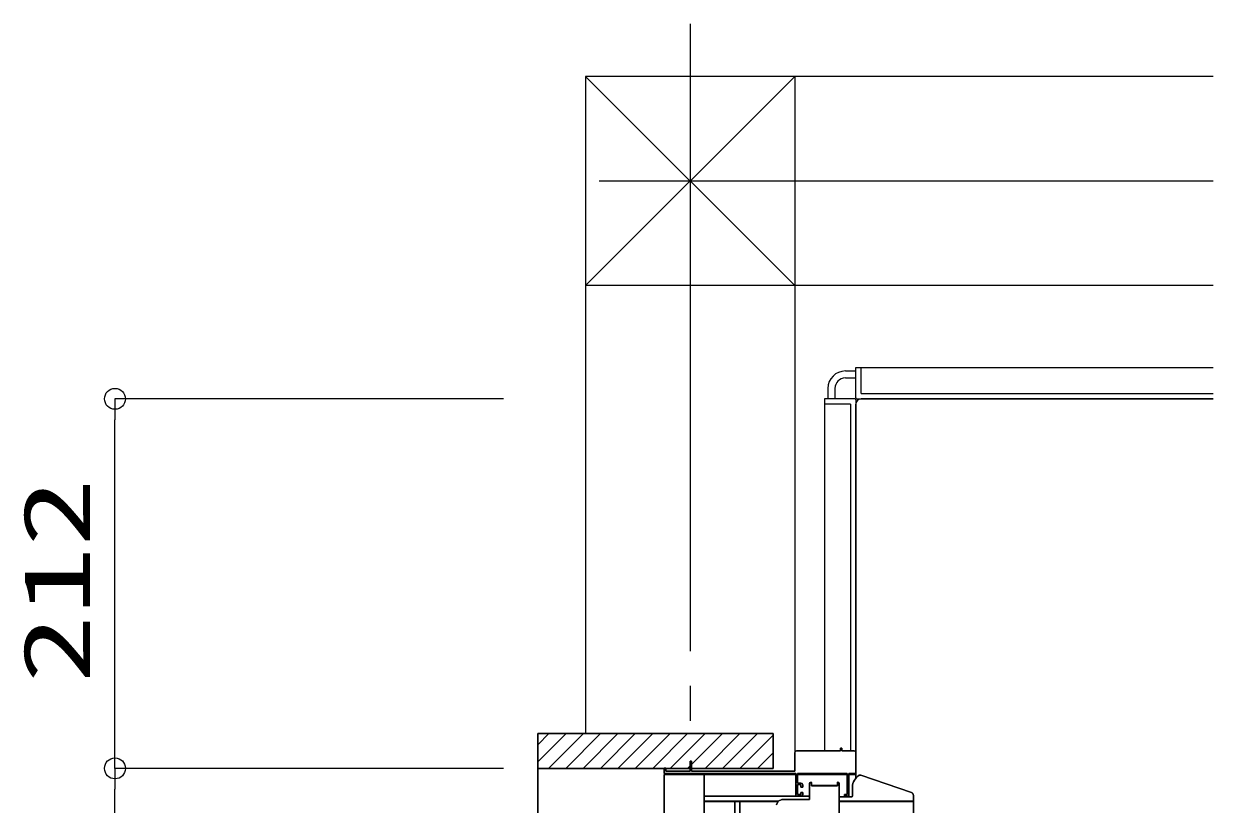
# Model space of a CAD drawing. Units: millimetres on the paper. Extents: x -305 to 305, y -152 to 152.
# Drawn here: x -258.8 to -224.68, y 60.94 to 83.33 of the extents above; entities that cross this region are included whole.
import ezdxf
from ezdxf.enums import TextEntityAlignment as Align

# ---------------------------------------------------------------- set-up
doc = ezdxf.new("R2010")
doc.units = ezdxf.units.MM
doc.linetypes.add('LONG_CHAIN', pattern=[21, 18, -1, 1, -1])
doc.layers.add('0-0_0', color=7, linetype='Continuous', lineweight=9)
doc.layers.add('0-1_VIEW0001', color=7, linetype='Continuous', lineweight=9)
doc.styles.add('ＭＳ ゴシック', font='')
doc.styles.get('ＭＳ ゴシック').set_extended_font_data('MS Gothic')

# ---------------------------------------------------------------- blocks, each defined once
blk = doc.blocks.new('_ORIGIN')
at = {"layer": '0-0_0'}
blk.add_line((0, 0), (-1, 0), dxfattribs=at)
blk.add_circle((0, 0), 0.5, dxfattribs=at)

msp = doc.modelspace()

# ---------------------------------------------------------------- linework, layer by layer
at = {"layer": '0-1_VIEW0001', "linetype": 'LONG_CHAIN'}
for p, q in [((-239.684, 83.335), (-239.684, 62.966)), ((-224.684, 78.823), (-242.292, 78.823))]:
    msp.add_line(p, q, dxfattribs=at)
at = {"layer": '0-1_VIEW0001'}
for p, q in [((-236.684, 81.823), (-242.684, 75.823)), ((-242.684, 81.823), (-242.684, 62.966)), ((-236.684, 75.823), (-242.683, 81.823)), ((-224.684, 81.823), (-242.683, 81.823)), ((-236.684, 81.823), (-236.684, 62.421)), ((-224.684, 75.823), (-242.684, 75.823)), ((-235.234, 73.371), (-234.934, 73.371)), ((-234.934, 73.471), (-224.684, 73.471)), ((-234.934, 72.596), (-234.934, 73.471)), ((-234.784, 72.721), (-234.784, 73.471)), ((-235.234, 73.171), (-234.934, 73.171)), ((-235.734, 72.872), (-235.734, 72.571)), ((-235.534, 72.872), (-235.534, 72.571)), ((-234.784, 72.721), (-224.684, 72.721)), ((-245.035, 72.572), (-256.183, 72.572)), ((-235.834, 72.571), (-235.834, 62.471)), ((-234.959, 72.571), (-235.834, 72.571)), ((-235.084, 72.421), (-235.834, 72.421)), ((-235.084, 72.421), (-235.084, 62.471)), ((-234.934, 72.546), (-234.934, 61.686)), ((-234.934, 61.686), (-234.934, 72.422)), ((-234.909, 72.571), (-224.684, 72.571)), ((-224.684, 72.571), (-234.785, 72.571)), ((-256.183, 62.567), (-256.183, 71.972)), ((-244.059, 62.871), (-244.059, 62.871)), ((-243.759, 62.946), (-243.759, 62.946)), ((-243.359, 62.851), (-243.359, 62.851)), ((-242.849, 62.866), (-242.849, 62.866)), ((-242.354, 62.866), (-242.354, 62.866)), ((-241.859, 62.866), (-241.859, 62.866)), ((-241.359, 62.866), (-241.359, 62.866)), ((-240.859, 62.866), (-240.859, 62.866)), ((-240.359, 62.866), (-240.359, 62.866)), ((-239.859, 62.866), (-239.859, 62.866)), ((-239.359, 62.866), (-239.359, 62.866)), ((-238.859, 62.866), (-238.859, 62.866)), ((-238.359, 62.866), (-238.359, 62.866)), ((-237.859, 62.866), (-237.859, 62.866)), ((-237.359, 62.866), (-237.359, 62.866)), ((-237.309, 62.866), (-237.309, 62.866)), ((-244.059, 62.671), (-244.059, 62.671)), ((-244.059, 62.471), (-244.059, 62.471)), ((-243.959, 62.746), (-243.959, 62.746)), ((-243.759, 62.451), (-243.759, 62.451)), ((-243.559, 62.651), (-243.559, 62.651)), ((-243.249, 62.466), (-243.249, 62.466)), ((-243.049, 62.666), (-243.049, 62.666)), ((-242.754, 62.466), (-242.754, 62.466)), ((-242.554, 62.666), (-242.554, 62.666)), ((-242.259, 62.466), (-242.259, 62.466)), ((-242.059, 62.666), (-242.059, 62.666)), ((-241.759, 62.466), (-241.759, 62.466)), ((-241.559, 62.666), (-241.559, 62.666)), ((-241.259, 62.466), (-241.259, 62.466)), ((-241.059, 62.666), (-241.059, 62.666)), ((-240.759, 62.466), (-240.759, 62.466)), ((-240.559, 62.666), (-240.559, 62.666)), ((-240.259, 62.466), (-240.259, 62.466)), ((-240.059, 62.666), (-240.059, 62.666)), ((-239.759, 62.466), (-239.759, 62.466)), ((-239.559, 62.666), (-239.559, 62.666)), ((-239.259, 62.466), (-239.259, 62.466)), ((-239.059, 62.666), (-239.059, 62.666)), ((-238.759, 62.466), (-238.759, 62.466)), ((-238.559, 62.666), (-238.559, 62.666)), ((-238.259, 62.466), (-238.259, 62.466)), ((-238.059, 62.666), (-238.059, 62.666)), ((-237.759, 62.466), (-237.759, 62.466)), ((-237.559, 62.666), (-237.559, 62.666)), ((-237.309, 62.666), (-237.309, 62.666)), ((-237.309, 62.466), (-237.309, 62.466)), ((-244.059, 62.271), (-244.059, 62.271)), ((-243.959, 62.251), (-243.959, 62.251)), ((-243.449, 62.266), (-243.449, 62.266)), ((-242.954, 62.266), (-242.954, 62.266)), ((-242.459, 62.266), (-242.459, 62.266)), ((-241.959, 62.266), (-241.959, 62.266)), ((-241.459, 62.266), (-241.459, 62.266)), ((-240.959, 62.266), (-240.959, 62.266)), ((-240.459, 62.266), (-240.459, 62.266)), ((-239.959, 62.266), (-239.959, 62.266)), ((-239.459, 62.266), (-239.459, 62.266)), ((-238.959, 62.266), (-238.959, 62.266)), ((-238.459, 62.266), (-238.459, 62.266)), ((-237.959, 62.266), (-237.959, 62.266)), ((-237.459, 62.266), (-237.459, 62.266)), ((-237.309, 62.266), (-237.309, 62.266)), ((-236.684, 62.391), (-236.684, 62.391)), ((-236.684, 62.191), (-236.684, 62.191)), ((-234.934, 62.386), (-234.934, 62.386)), ((-234.934, 62.186), (-234.934, 62.186)), ((-245.035, 61.967), (-256.183, 61.967)), ((-245.035, 61.967), (-256.183, 61.967)), ((-244.059, 62.071), (-244.059, 62.071)), ((-244.059, 61.871), (-244.059, 61.871)), ((-243.649, 62.066), (-243.649, 62.066)), ((-243.154, 62.066), (-243.154, 62.066)), ((-242.659, 62.066), (-242.659, 62.066)), ((-242.159, 62.066), (-242.159, 62.066)), ((-241.659, 62.066), (-241.659, 62.066)), ((-241.159, 62.066), (-241.159, 62.066)), ((-240.659, 62.066), (-240.659, 62.066)), ((-240.434, 61.921), (-240.434, 61.921)), ((-240.159, 62.066), (-240.159, 62.066)), ((-239.684, 61.991), (-239.684, 61.991)), ((-239.659, 62.066), (-239.659, 62.066)), ((-239.644, 61.991), (-239.644, 61.991)), ((-239.159, 62.066), (-239.159, 62.066)), ((-238.659, 62.066), (-238.659, 62.066)), ((-238.159, 62.066), (-238.159, 62.066)), ((-237.659, 62.066), (-237.659, 62.066)), ((-237.309, 62.066), (-237.309, 62.066)), ((-236.684, 61.991), (-236.684, 61.991)), ((-234.934, 61.986), (-234.934, 61.986)), ((-234.934, 61.786), (-234.934, 61.786)), ((-244.059, 61.671), (-244.059, 61.671)), ((-244.059, 61.471), (-244.059, 61.471)), ((-240.434, 61.696), (-240.434, 61.696)), ((-240.434, 61.496), (-240.434, 61.496)), ((-239.284, 61.701), (-239.284, 61.701)), ((-239.284, 61.501), (-239.284, 61.501)), ((-236.659, 61.671), (-236.659, 61.671)), ((-236.659, 61.471), (-236.659, 61.471)), ((-236.609, 61.646), (-236.609, 61.646)), ((-235.409, 61.486), (-235.409, 61.486)), ((-235.184, 61.721), (-235.184, 61.721)), ((-235.184, 61.521), (-235.184, 61.521)), ((-235.134, 61.671), (-235.134, 61.671)), ((-235.134, 61.471), (-235.134, 61.471)), ((-235.021, 61.521), (-235.021, 61.521)), ((-234.897, 61.721), (-234.898, 61.721)), ((-234.897, 61.721), (-234.898, 61.721)), ((-234.221, 61.574), (-234.221, 61.574)), ((-256.183, -6.228), (-256.183, 61.367)), ((-244.059, 61.271), (-244.059, 61.271)), ((-244.059, 61.071), (-244.059, 61.071)), ((-240.434, 61.296), (-240.434, 61.296)), ((-240.434, 61.096), (-240.434, 61.096)), ((-239.284, 61.301), (-239.284, 61.301)), ((-239.284, 61.101), (-239.284, 61.101)), ((-236.659, 61.271), (-236.659, 61.271)), ((-236.609, 61.316), (-236.609, 61.316)), ((-236.259, 61.371), (-236.259, 61.371)), ((-236.259, 61.171), (-236.259, 61.171)), ((-235.409, 61.286), (-235.409, 61.286)), ((-235.409, 61.086), (-235.409, 61.086)), ((-235.184, 61.321), (-235.184, 61.321)), ((-235.134, 61.271), (-235.134, 61.271)), ((-235.034, 61.271), (-235.034, 61.271)), ((-233.632, 61.374), (-233.632, 61.374)), ((-233.283, 61.121), (-233.283, 61.121)), ((-237.168, 61.021), (-237.168, 61.021)), ((-233.284, 61), (-233.284, 61))]:
    msp.add_line(p, q, dxfattribs=at)
for points in [[(-243.244, 62.966), (-244.059, 62.151), (-244.059, 62.151), (-243.244, 62.966)], [(-237.309, 62.966), (-244.059, 62.966), (-244.059, 62.966), (-237.309, 62.966)], [(-243.739, 62.966), (-244.059, 62.646), (-244.059, 62.646), (-243.739, 62.966)], [(-244.059, -7.829), (-244.059, 62.965), (-244.059, 62.965), (-244.059, -7.829)], [(-242.749, 62.966), (-243.749, 61.966), (-243.749, 61.966), (-242.749, 62.966)], [(-242.254, 62.966), (-243.254, 61.966), (-243.254, 61.966), (-242.254, 62.966)], [(-241.759, 62.966), (-242.759, 61.966), (-242.759, 61.966), (-241.759, 62.966)], [(-241.259, 62.966), (-242.259, 61.966), (-242.259, 61.966), (-241.259, 62.966)], [(-240.759, 62.966), (-241.759, 61.966), (-241.759, 61.966), (-240.759, 62.966)], [(-240.259, 62.966), (-241.259, 61.966), (-241.259, 61.966), (-240.259, 62.966)], [(-239.759, 62.966), (-240.759, 61.966), (-240.759, 61.966), (-239.759, 62.966)], [(-239.259, 62.966), (-240.259, 61.966), (-240.259, 61.966), (-239.259, 62.966)], [(-238.759, 62.966), (-239.759, 61.966), (-239.759, 61.966), (-238.759, 62.966)], [(-238.259, 62.966), (-239.259, 61.966), (-239.259, 61.966), (-238.259, 62.966)], [(-237.759, 62.966), (-238.759, 61.966), (-238.759, 61.966), (-237.759, 62.966)], [(-237.309, 62.916), (-238.259, 61.966), (-238.259, 61.966), (-237.309, 62.916)], [(-237.309, 62.966), (-237.309, 61.966), (-237.309, 61.966), (-237.309, 62.966)], [(-236.669, 62.457), (-236.684, 62.421), (-236.684, 62.421), (-236.669, 62.457)], [(-236.634, 62.471), (-236.669, 62.457), (-236.669, 62.457), (-236.634, 62.471)], [(-235.374, 62.471), (-236.634, 62.471), (-236.634, 62.471), (-235.374, 62.471)], [(-235.334, 62.546), (-235.374, 62.546), (-235.374, 62.546), (-235.334, 62.546)], [(-235.374, 62.546), (-235.374, 62.471), (-235.374, 62.471), (-235.374, 62.546)], [(-235.334, 62.471), (-235.334, 62.546), (-235.334, 62.546), (-235.334, 62.471)], [(-234.984, 62.471), (-235.334, 62.471), (-235.334, 62.471), (-234.984, 62.471)], [(-234.949, 62.457), (-234.984, 62.471), (-234.984, 62.471), (-234.949, 62.457)], [(-234.934, 62.421), (-234.949, 62.457), (-234.949, 62.457), (-234.934, 62.421)], [(-239.684, 62.171), (-239.684, 61.891), (-239.684, 61.891), (-239.684, 62.171)], [(-239.644, 62.171), (-239.684, 62.171), (-239.684, 62.171), (-239.644, 62.171)], [(-239.644, 61.891), (-239.644, 62.171), (-239.644, 62.171), (-239.644, 61.891)], [(-237.309, 62.416), (-237.759, 61.966), (-237.759, 61.966), (-237.309, 62.416)], [(-236.684, 62.421), (-236.684, 61.891), (-236.684, 61.891), (-236.684, 62.421)], [(-234.934, 61.686), (-234.934, 62.421), (-234.934, 62.421), (-234.934, 61.686)], [(-237.309, 61.966), (-244.059, 61.966), (-244.059, 61.966), (-237.309, 61.966)], [(-240.434, 61.971), (-240.434, 61.821), (-240.434, 61.821), (-240.434, 61.971)], [(-240.384, 61.971), (-240.434, 61.971), (-240.434, 61.971), (-240.384, 61.971)], [(-240.434, 61.821), (-236.659, 61.821), (-236.659, 61.821), (-240.434, 61.821)], [(-240.434, 61.796), (-234.934, 61.796), (-234.934, 61.796), (-240.434, 61.796)], [(-240.434, 61.796), (-240.434, -3.604), (-240.434, -3.604), (-240.434, 61.796)], [(-240.384, 61.891), (-240.384, 61.971), (-240.384, 61.971), (-240.384, 61.891)], [(-239.684, 61.891), (-240.384, 61.891), (-240.384, 61.891), (-239.684, 61.891)], [(-236.684, 61.891), (-239.644, 61.891), (-239.644, 61.891), (-236.684, 61.891)], [(-239.284, 61.796), (-239.284, -4.799), (-239.284, -4.799), (-239.284, 61.796)], [(-236.659, 61.821), (-236.659, 61.171), (-236.659, 61.171), (-236.659, 61.821)], [(-236.609, 61.546), (-236.609, 61.821), (-236.609, 61.821), (-236.609, 61.546)], [(-236.609, 61.821), (-235.184, 61.821), (-235.184, 61.821), (-236.609, 61.821)], [(-235.184, 61.821), (-235.184, 61.221), (-235.184, 61.221), (-235.184, 61.821)], [(-235.134, 61.171), (-235.134, 61.821), (-235.134, 61.821), (-235.134, 61.171)], [(-235.134, 61.821), (-234.934, 61.821), (-234.934, 61.821), (-235.134, 61.821)], [(-234.834, 61.768), (-234.876, 61.74), (-234.914, 61.708), (-234.947, 61.67), (-234.976, 61.629), (-234.999, 61.585), (-235.017, 61.538), (-235.028, 61.489), (-235.034, 61.439), (-235.034, 61.421), (-235.034, 61.421), (-235.034, 61.439), (-235.028, 61.489), (-235.017, 61.538), (-234.999, 61.585), (-234.976, 61.629), (-234.947, 61.67), (-234.914, 61.708), (-234.875, 61.74), (-234.834, 61.768)], [(-234.821, 61.771), (-234.824, 61.771), (-234.827, 61.771), (-234.83, 61.77), (-234.833, 61.768), (-234.834, 61.768), (-234.834, 61.768), (-234.833, 61.768), (-234.83, 61.77), (-234.827, 61.771), (-234.824, 61.771), (-234.821, 61.771)], [(-234.821, 61.771), (-234.805, 61.771), (-234.805, 61.771), (-234.821, 61.771)], [(-234.795, 61.77), (-234.798, 61.771), (-234.801, 61.771), (-234.805, 61.771), (-234.805, 61.771), (-234.805, 61.771), (-234.805, 61.771), (-234.801, 61.771), (-234.798, 61.771), (-234.795, 61.77)], [(-233.337, 61.275), (-234.795, 61.77), (-234.795, 61.77), (-233.337, 61.274)], [(-236.509, 61.546), (-236.609, 61.546), (-236.609, 61.546), (-236.509, 61.546)], [(-236.609, 61.501), (-236.509, 61.501), (-236.509, 61.501), (-236.609, 61.501)], [(-236.609, 61.216), (-236.609, 61.501), (-236.609, 61.501), (-236.609, 61.216)], [(-236.474, 61.532), (-236.509, 61.546), (-236.509, 61.546), (-236.474, 61.532)], [(-236.509, 61.501), (-236.509, 61.426), (-236.509, 61.426), (-236.509, 61.501)], [(-236.509, 61.426), (-236.459, 61.426), (-236.459, 61.426), (-236.509, 61.426)], [(-236.459, 61.496), (-236.474, 61.532), (-236.474, 61.532), (-236.459, 61.496)], [(-236.459, 61.426), (-236.459, 61.496), (-236.459, 61.496), (-236.459, 61.426)], [(-236.259, 61.531), (-236.248, 61.56), (-236.248, 61.56), (-236.259, 61.531)], [(-236.259, 61.071), (-236.259, 61.531), (-236.259, 61.531), (-236.259, 61.071)], [(-236.248, 61.56), (-236.219, 61.571), (-236.219, 61.572), (-236.248, 61.56)], [(-236.219, 61.571), (-236.212, 61.569), (-236.212, 61.569), (-236.219, 61.572)], [(-236.212, 61.569), (-236.209, 61.561), (-236.209, 61.561), (-236.212, 61.569)], [(-236.209, 61.561), (-236.209, 61.471), (-236.209, 61.471), (-236.209, 61.561)], [(-236.209, 61.471), (-235.459, 61.471), (-235.459, 61.472), (-236.209, 61.472)], [(-235.459, 61.561), (-235.456, 61.569), (-235.456, 61.569), (-235.459, 61.561)], [(-235.459, 61.471), (-235.459, 61.561), (-235.459, 61.561), (-235.459, 61.471)], [(-235.456, 61.569), (-235.449, 61.571), (-235.449, 61.572), (-235.456, 61.569)], [(-235.449, 61.571), (-235.421, 61.56), (-235.421, 61.56), (-235.449, 61.572)], [(-235.421, 61.56), (-235.409, 61.531), (-235.409, 61.531), (-235.421, 61.56)], [(-235.409, 36.986), (-235.409, 61.531), (-235.409, 61.531), (-235.409, 36.986)], [(-235.034, 61.171), (-235.034, 61.421), (-235.034, 61.421), (-235.034, 61.171)], [(-236.259, 61.171), (-239.284, 61.171), (-239.284, 61.171), (-236.259, 61.171)], [(-237.165, 61.028), (-237.059, 61.071), (-237.059, 61.071), (-237.165, 61.028)], [(-237.059, 61.071), (-236.259, 61.071), (-236.259, 61.072), (-237.059, 61.072)], [(-236.509, 61.216), (-236.609, 61.216), (-236.609, 61.216), (-236.509, 61.216)], [(-236.584, 61.171), (-236.509, 61.171), (-236.509, 61.171), (-236.584, 61.171)], [(-236.509, 61.276), (-236.509, 61.216), (-236.509, 61.216), (-236.509, 61.276)], [(-236.459, 61.276), (-236.509, 61.276), (-236.509, 61.276), (-236.459, 61.276)], [(-236.509, 61.171), (-236.474, 61.186), (-236.474, 61.186), (-236.509, 61.171)], [(-236.474, 61.186), (-236.459, 61.221), (-236.459, 61.221), (-236.474, 61.186)], [(-236.459, 61.221), (-236.459, 61.276), (-236.459, 61.276), (-236.459, 61.221)], [(-235.059, 61.147), (-235.409, 61.147), (-235.409, 61.146), (-235.059, 61.146)], [(-235.184, 61.221), (-235.259, 61.221), (-235.259, 61.221), (-235.184, 61.221)], [(-235.259, 61.221), (-235.259, 61.171), (-235.259, 61.171), (-235.259, 61.221)], [(-235.259, 61.171), (-235.134, 61.171), (-235.134, 61.171), (-235.259, 61.171)], [(-235.059, 61.146), (-235.056, 61.147), (-235.053, 61.147), (-235.05, 61.148), (-235.047, 61.15), (-235.044, 61.151), (-235.042, 61.153), (-235.04, 61.156), (-235.038, 61.158), (-235.036, 61.161), (-235.035, 61.164), (-235.034, 61.167), (-235.034, 61.17), (-235.034, 61.171), (-235.034, 61.171), (-235.034, 61.17), (-235.035, 61.167), (-235.035, 61.164), (-235.036, 61.161), (-235.038, 61.158), (-235.04, 61.156), (-235.042, 61.153), (-235.044, 61.151), (-235.047, 61.15), (-235.05, 61.148), (-235.053, 61.147), (-235.056, 61.147), (-235.059, 61.147)], [(-233.283, 61.186), (-233.284, 61.198), (-233.286, 61.211), (-233.29, 61.223), (-233.296, 61.234), (-233.302, 61.245), (-233.31, 61.254), (-233.32, 61.263), (-233.33, 61.27), (-233.337, 61.275), (-233.337, 61.274), (-233.33, 61.27), (-233.32, 61.263), (-233.31, 61.254), (-233.302, 61.245), (-233.296, 61.234), (-233.29, 61.223), (-233.287, 61.211), (-233.284, 61.198), (-233.283, 61.186)], [(-233.283, 61.186), (-233.283, 61.021), (-233.283, 61.021), (-233.283, 61.186)], [(-239.284, 61.021), (-237.171, 61.021), (-237.171, 61.022), (-239.284, 61.022)], [(-238.404, 59.996), (-238.404, 61.021), (-238.404, 61.021), (-238.404, 59.996)], [(-238.264, 59.996), (-238.264, 61.021), (-238.264, 61.021), (-238.264, 59.996)], [(-237.209, 60.921), (-237.165, 61.028), (-237.165, 61.028), (-237.209, 60.921)], [(-233.283, 61.022), (-235.409, 61.022), (-235.409, 61.021), (-233.283, 61.021)], [(-233.284, 61.021), (-233.284, 27.7), (-233.284, 27.7), (-233.284, 61.021)]]:
    msp.add_lwpolyline(points, close=True, dxfattribs=at)
for centre, radius, start, end in [((-235.234, 72.871), 0.5, 90, 180), ((-235.234, 72.871), 0.3, 90, 180), ((-234.959, 72.546), 0.025, 0, 90), ((-234.909, 72.596), 0.025, 180, 270), ((-234.784, 72.421), 0.15, 90, 180)]:
    msp.add_arc(centre, radius, start, end, dxfattribs=at)

# ---------------------------------------------------------------- block references
at = {"layer": '0-1_VIEW0001', "xscale": 0.6, "yscale": 0.6}
for p, rotation in [((-256.183, 72.572), 90), ((-256.183, 61.967), 270), ((-256.183, 61.967), 90)]:
    msp.add_blockref('_ORIGIN', p, dxfattribs=dict(at, rotation=rotation))

# ---------------------------------------------------------------- texts
at = {"layer": '0-1_VIEW0001', "style": 'ＭＳ ゴシック', "width": 1.5}
msp.add_text('212', height=1.921, rotation=90, dxfattribs=at).set_placement((-256.322, 64.406), align=Align.BOTTOM_LEFT)

doc.saveas('drawing.dxf')
